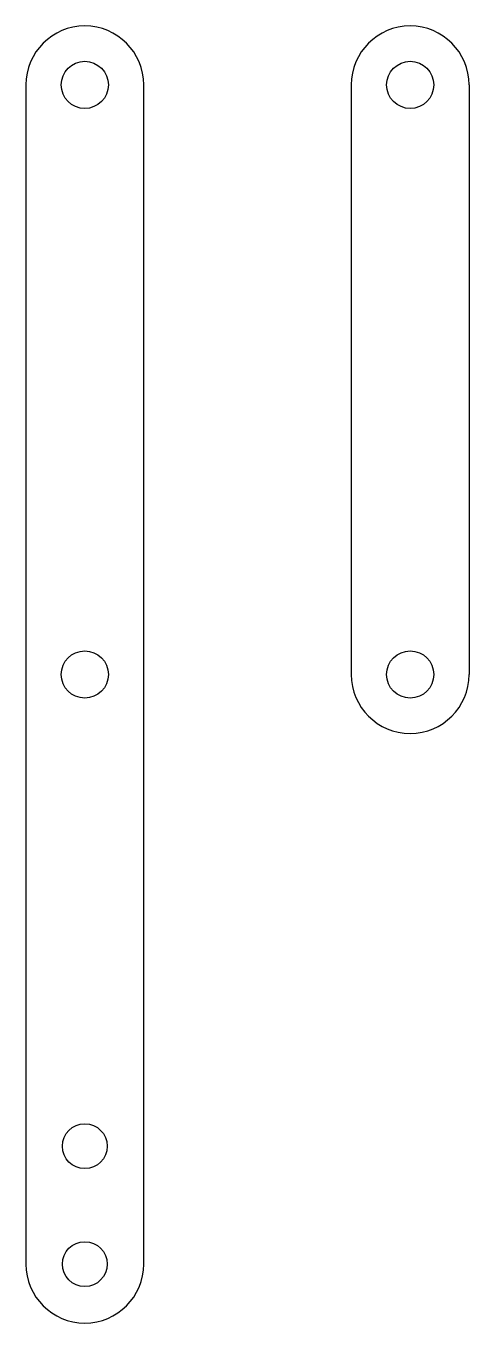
# Model space of a CAD drawing. Header units: millimetres. Extents: x -2.5 to 16.3, y -2.5 to 52.5.
import ezdxf

# ---------------------------------------------------------------- set-up
doc = ezdxf.new("R2010")
doc.units = ezdxf.units.MM

msp = doc.modelspace()

# ---------------------------------------------------------------- linework, layer by layer
at = {"color": 7, "linetype": 'Continuous', "lineweight": 25}
for p, q in [((-2.5, 50), (-2.5, 0)), ((2.5, 0), (2.5, 50))]:
    msp.add_line(p, q, dxfattribs=at)
for p, q in [((11.308, 50), (11.308, 25)), ((16.308, 50), (16.308, 25))]:
    msp.add_line(p, q)
for centre, radius in [((0, 50), 1), ((13.808, 50), 1), ((0, 25), 1), ((13.808, 25), 1), ((0, 5), 0.95), ((0, 0), 0.95)]:
    msp.add_circle(centre, radius, dxfattribs=at)
for centre, start, end in [((0, 50), 0, 180), ((13.808, 50), 0, 180), ((0, 0), 180, 0)]:
    msp.add_arc(centre, 2.5, start, end, dxfattribs=at)
msp.add_arc((13.808, 25), 2.5, 180, 0)

doc.saveas('drawing.dxf')
